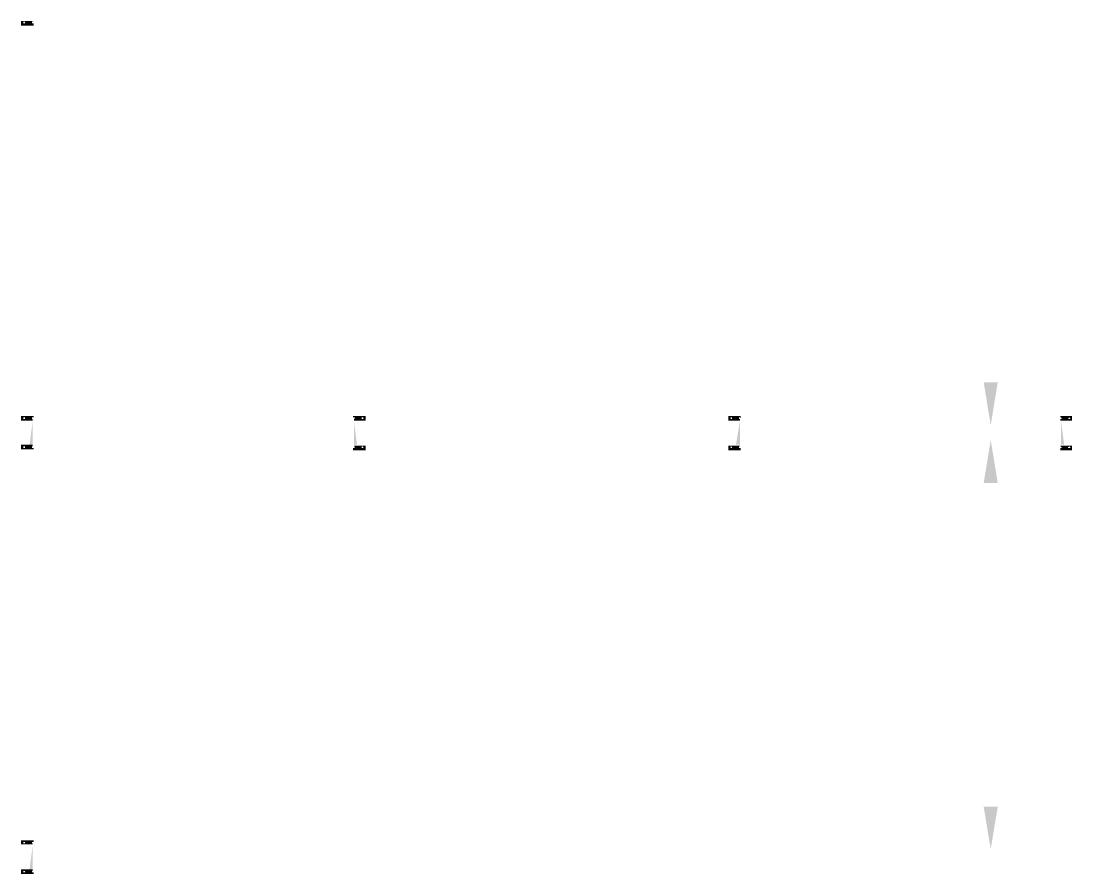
# Model space of a CAD drawing. Header units: feet. Extents: x -99009 to 3252343, y -11094690 to 9035152.
# Drawn here: x 1464690 to 1470917, y -1081038 to -1075987 of the extents above; entities that cross this region are included whole.
import ezdxf

# ---------------------------------------------------------------- set-up
doc = ezdxf.new("R2010")
doc.units = ezdxf.units.FT

msp = doc.modelspace()

# ---------------------------------------------------------------- hatches: boundary and pattern name
at = {"transparency": 33554687}
h = msp.add_hatch(color=2, dxfattribs=at)
h.paths.add_polyline_path([(1464703.82488, -1075986.60084), (1464689.93424, -1076014.37976), (1464689.93424, -1075986.60084)])
h.paths.add_polyline_path([(1464703.82488, -1075986.60084), (1464689.93424, -1075986.60084)])
h = msp.add_hatch(color=2, dxfattribs=at)
h.paths.add_polyline_path([(1464703.82488, -1075986.60084), (1464703.82488, -1076014.37976), (1464689.93424, -1076014.37976)])
h.paths.add_polyline_path([(1464703.82488, -1075986.60084), (1464689.93424, -1076014.37976)])
h = msp.add_hatch(color=2, dxfattribs=at)
h.paths.add_polyline_path([(1464708.45431, -1075986.60084), (1464703.82488, -1075991.23027), (1464703.82488, -1075986.60084)])
h.paths.add_polyline_path([(1464708.45431, -1075986.60084), (1464703.82488, -1075986.60084)])
h = msp.add_hatch(color=2, dxfattribs=at)
h.paths.add_polyline_path([(1464708.45431, -1075986.60084), (1464708.45431, -1075991.23027), (1464703.82488, -1075991.23027)])
h.paths.add_polyline_path([(1464708.45431, -1075986.60084), (1464703.82488, -1075991.23027)])
h = msp.add_hatch(color=2, dxfattribs=at)
h.paths.add_polyline_path([(1464713.08374, -1075986.60084), (1464708.45431, -1075991.23027), (1464708.45431, -1075986.60084)])
h.paths.add_polyline_path([(1464713.08374, -1075986.60084), (1464708.45431, -1075986.60084)])
h = msp.add_hatch(color=2, dxfattribs=at)
h.paths.add_polyline_path([(1464713.08374, -1075986.60084), (1464713.08374, -1075991.23027), (1464708.45431, -1075991.23027)])
h.paths.add_polyline_path([(1464713.08374, -1075986.60084), (1464708.45431, -1075991.23027)])
h = msp.add_hatch(color=2, dxfattribs=at)
h.paths.add_polyline_path([(1464754.75095, -1075986.60084), (1464713.08374, -1076014.37976), (1464713.08374, -1075986.60084)])
h.paths.add_polyline_path([(1464754.75095, -1075986.60084), (1464713.08374, -1075986.60084)])
h = msp.add_hatch(color=2, dxfattribs=at)
h.paths.add_polyline_path([(1464754.75095, -1075986.60084), (1464754.75095, -1076014.37976), (1464713.08374, -1076014.37976)])
h.paths.add_polyline_path([(1464754.75095, -1075986.60084), (1464713.08374, -1076014.37976)])
h = msp.add_hatch(color=2, dxfattribs=at)
h.paths.add_polyline_path([(1464759.38038, -1075986.60084), (1464754.75095, -1075991.23027), (1464754.75095, -1075986.60084)])
h.paths.add_polyline_path([(1464759.38038, -1075986.60084), (1464754.75095, -1075986.60084)])
h = msp.add_hatch(color=2, dxfattribs=at)
h.paths.add_polyline_path([(1464759.38038, -1075986.60084), (1464759.38038, -1075991.23027), (1464754.75095, -1075991.23027)])
h.paths.add_polyline_path([(1464759.38038, -1075986.60084), (1464754.75095, -1075991.23027)])
h = msp.add_hatch(color=2, dxfattribs=at)
h.paths.add_polyline_path([(1464708.45431, -1076000.49148), (1464703.82488, -1076014.37976), (1464703.82488, -1076000.49148)])
h.paths.add_polyline_path([(1464708.45431, -1076000.49148), (1464703.82488, -1076000.49148)])
h = msp.add_hatch(color=2, dxfattribs=at)
h.paths.add_polyline_path([(1464708.45431, -1076000.49148), (1464708.45431, -1076014.37976), (1464703.82488, -1076014.37976)])
h.paths.add_polyline_path([(1464708.45431, -1076000.49148), (1464703.82488, -1076014.37976)])
h = msp.add_hatch(color=2, dxfattribs=at)
h.paths.add_polyline_path([(1464713.08374, -1076000.49148), (1464708.45431, -1076014.37976), (1464708.45431, -1076000.49148)])
h.paths.add_polyline_path([(1464713.08374, -1076000.49148), (1464708.45431, -1076000.49148)])
h = msp.add_hatch(color=2, dxfattribs=at)
h.paths.add_polyline_path([(1464713.08374, -1076000.49148), (1464713.08374, -1076014.37976), (1464708.45431, -1076014.37976)])
h.paths.add_polyline_path([(1464713.08374, -1076000.49148), (1464708.45431, -1076014.37976)])
h = msp.add_hatch(color=2, dxfattribs=at)
h.paths.add_polyline_path([(1464759.38038, -1076000.49148), (1464754.75095, -1076014.37976), (1464754.75095, -1076000.49148)])
h.paths.add_polyline_path([(1464759.38038, -1076000.49148), (1464754.75095, -1076000.49148)])
h = msp.add_hatch(color=2, dxfattribs=at)
h.paths.add_polyline_path([(1464759.38038, -1076000.49148), (1464759.38038, -1076014.37976), (1464754.75095, -1076014.37976)])
h.paths.add_polyline_path([(1464759.38038, -1076000.49148), (1464754.75095, -1076014.37976)])
h = msp.add_hatch(color=2, dxfattribs=at)
h.paths.add_polyline_path([(1464764.0098, -1076000.49148), (1464759.38038, -1076014.37976), (1464759.38038, -1076000.49148)])
h.paths.add_polyline_path([(1464764.0098, -1076000.49148), (1464759.38038, -1076000.49148)])
h = msp.add_hatch(color=2, dxfattribs=at)
h.paths.add_polyline_path([(1464764.0098, -1076000.49148), (1464764.0098, -1076014.37976), (1464759.38038, -1076014.37976)])
h.paths.add_polyline_path([(1464764.0098, -1076000.49148), (1464759.38038, -1076014.37976)])
h = msp.add_hatch(color=220, dxfattribs=at)
h.paths.add_polyline_path([(1470393.62301, -1078125.48383), (1470476.95743, -1078125.48383), (1470435.29022, -1078380.11416)])
h.paths.add_polyline_path([(1470393.62301, -1078125.48383), (1470435.29022, -1078380.11416)])
h = msp.add_hatch(color=2, dxfattribs=at)
h.paths.add_polyline_path([(1464703.82488, -1078324.55867), (1464689.93424, -1078352.33524), (1464689.93424, -1078324.55867)])
h.paths.add_polyline_path([(1464703.82488, -1078324.55867), (1464689.93424, -1078324.55867)])
h = msp.add_hatch(color=2, dxfattribs=at)
h.paths.add_polyline_path([(1464703.82488, -1078324.55867), (1464703.82488, -1078352.33524), (1464689.93424, -1078352.33524)])
h.paths.add_polyline_path([(1464703.82488, -1078324.55867), (1464689.93424, -1078352.33524)])
h = msp.add_hatch(color=2, dxfattribs=at)
h.paths.add_polyline_path([(1464708.45431, -1078324.55867), (1464703.82488, -1078333.81753), (1464703.82488, -1078324.55867)])
h.paths.add_polyline_path([(1464708.45431, -1078324.55867), (1464703.82488, -1078324.55867)])
h = msp.add_hatch(color=2, dxfattribs=at)
h.paths.add_polyline_path([(1464708.45431, -1078324.55867), (1464708.45431, -1078333.81753), (1464703.82488, -1078333.81753)])
h.paths.add_polyline_path([(1464708.45431, -1078324.55867), (1464703.82488, -1078333.81753)])
h = msp.add_hatch(color=2, dxfattribs=at)
h.paths.add_polyline_path([(1464708.45431, -1078343.07638), (1464703.82488, -1078352.33524), (1464703.82488, -1078343.07638)])
h.paths.add_polyline_path([(1464708.45431, -1078343.07638), (1464703.82488, -1078343.07638)])
h = msp.add_hatch(color=2, dxfattribs=at)
h.paths.add_polyline_path([(1464708.45431, -1078343.07638), (1464708.45431, -1078352.33524), (1464703.82488, -1078352.33524)])
h.paths.add_polyline_path([(1464708.45431, -1078343.07638), (1464703.82488, -1078352.33524)])
h = msp.add_hatch(color=2, dxfattribs=at)
h.paths.add_polyline_path([(1464713.08374, -1078324.55867), (1464708.45431, -1078333.81753), (1464708.45431, -1078324.55867)])
h.paths.add_polyline_path([(1464713.08374, -1078324.55867), (1464708.45431, -1078324.55867)])
h = msp.add_hatch(color=2, dxfattribs=at)
h.paths.add_polyline_path([(1464713.08374, -1078324.55867), (1464713.08374, -1078333.81753), (1464708.45431, -1078333.81753)])
h.paths.add_polyline_path([(1464713.08374, -1078324.55867), (1464708.45431, -1078333.81753)])
h = msp.add_hatch(color=2, dxfattribs=at)
h.paths.add_polyline_path([(1464713.08374, -1078343.07638), (1464708.45431, -1078352.33524), (1464708.45431, -1078343.07638)])
h.paths.add_polyline_path([(1464713.08374, -1078343.07638), (1464708.45431, -1078343.07638)])
h = msp.add_hatch(color=2, dxfattribs=at)
h.paths.add_polyline_path([(1464713.08374, -1078343.07638), (1464713.08374, -1078352.33524), (1464708.45431, -1078352.33524)])
h.paths.add_polyline_path([(1464713.08374, -1078343.07638), (1464708.45431, -1078352.33524)])
h = msp.add_hatch(color=2, dxfattribs=at)
h.paths.add_polyline_path([(1464754.75095, -1078324.55867), (1464713.08374, -1078352.33524), (1464713.08374, -1078324.55867)])
h.paths.add_polyline_path([(1464754.75095, -1078324.55867), (1464713.08374, -1078324.55867)])
h = msp.add_hatch(color=2, dxfattribs=at)
h.paths.add_polyline_path([(1464754.75095, -1078324.55867), (1464754.75095, -1078352.33524), (1464713.08374, -1078352.33524)])
h.paths.add_polyline_path([(1464754.75095, -1078324.55867), (1464713.08374, -1078352.33524)])
h = msp.add_hatch(color=2, dxfattribs=at)
h.paths.add_polyline_path([(1464759.38038, -1078352.33524), (1464759.38038, -1078495.85458), (1464740.86031, -1078495.85458)])
h.paths.add_polyline_path([(1464759.38038, -1078352.33524), (1464740.86031, -1078495.85458)])
h = msp.add_hatch(color=2, dxfattribs=at)
h.paths.add_polyline_path([(1464759.38038, -1078324.55867), (1464754.75095, -1078333.81753), (1464754.75095, -1078324.55867)])
h.paths.add_polyline_path([(1464759.38038, -1078324.55867), (1464754.75095, -1078324.55867)])
h = msp.add_hatch(color=2, dxfattribs=at)
h.paths.add_polyline_path([(1464759.38038, -1078324.55867), (1464759.38038, -1078333.81753), (1464754.75095, -1078333.81753)])
h.paths.add_polyline_path([(1464759.38038, -1078324.55867), (1464754.75095, -1078333.81753)])
h = msp.add_hatch(color=2, dxfattribs=at)
h.paths.add_polyline_path([(1464759.38038, -1078343.07638), (1464754.75095, -1078352.33524), (1464754.75095, -1078343.07638)])
h.paths.add_polyline_path([(1464759.38038, -1078343.07638), (1464754.75095, -1078343.07638)])
h = msp.add_hatch(color=2, dxfattribs=at)
h.paths.add_polyline_path([(1464759.38038, -1078343.07638), (1464759.38038, -1078352.33524), (1464754.75095, -1078352.33524)])
h.paths.add_polyline_path([(1464759.38038, -1078343.07638), (1464754.75095, -1078352.33524)])
h = msp.add_hatch(color=2, dxfattribs=at)
h.paths.add_polyline_path([(1464764.0098, -1078324.55867), (1464759.38038, -1078333.81753), (1464759.38038, -1078324.55867)])
h.paths.add_polyline_path([(1464764.0098, -1078324.55867), (1464759.38038, -1078324.55867)])
h = msp.add_hatch(color=2, dxfattribs=at)
h.paths.add_polyline_path([(1464764.0098, -1078324.55867), (1464764.0098, -1078333.81753), (1464759.38038, -1078333.81753)])
h.paths.add_polyline_path([(1464764.0098, -1078324.55867), (1464759.38038, -1078333.81753)])
h = msp.add_hatch(color=2, dxfattribs=at)
h.paths.add_polyline_path([(1466657.52368, -1078324.55867), (1466662.15311, -1078333.81753), (1466662.15311, -1078324.55867)])
h.paths.add_polyline_path([(1466657.52368, -1078324.55867), (1466662.15311, -1078324.55867)])
h = msp.add_hatch(color=2, dxfattribs=at)
h.paths.add_polyline_path([(1466657.52368, -1078324.55867), (1466657.52368, -1078333.81753), (1466662.15311, -1078333.81753)])
h.paths.add_polyline_path([(1466657.52368, -1078324.55867), (1466662.15311, -1078333.81753)])
h = msp.add_hatch(color=2, dxfattribs=at)
h.paths.add_polyline_path([(1466662.15311, -1078324.55867), (1466666.78254, -1078333.81753), (1466666.78254, -1078324.55867)])
h.paths.add_polyline_path([(1466662.15311, -1078324.55867), (1466666.78254, -1078324.55867)])
h = msp.add_hatch(color=2, dxfattribs=at)
h.paths.add_polyline_path([(1466662.15311, -1078324.55867), (1466662.15311, -1078333.81753), (1466666.78254, -1078333.81753)])
h.paths.add_polyline_path([(1466662.15311, -1078324.55867), (1466666.78254, -1078333.81753)])
h = msp.add_hatch(color=2, dxfattribs=at)
h.paths.add_polyline_path([(1466662.15311, -1078343.07638), (1466666.78254, -1078352.33524), (1466666.78254, -1078343.07638)])
h.paths.add_polyline_path([(1466662.15311, -1078343.07638), (1466666.78254, -1078343.07638)])
h = msp.add_hatch(color=2, dxfattribs=at)
h.paths.add_polyline_path([(1466662.15311, -1078343.07638), (1466662.15311, -1078352.33524), (1466666.78254, -1078352.33524)])
h.paths.add_polyline_path([(1466662.15311, -1078343.07638), (1466666.78254, -1078352.33524)])
h = msp.add_hatch(color=2, dxfattribs=at)
h.paths.add_polyline_path([(1466662.15311, -1078356.96467), (1466662.15311, -1078495.85458), (1466680.67082, -1078495.85458)])
h.paths.add_polyline_path([(1466662.15311, -1078356.96467), (1466680.67082, -1078495.85458)])
h = msp.add_hatch(color=2, dxfattribs=at)
h.paths.add_polyline_path([(1466666.78254, -1078324.55867), (1466708.44739, -1078352.33524), (1466708.44739, -1078324.55867)])
h.paths.add_polyline_path([(1466666.78254, -1078324.55867), (1466708.44739, -1078324.55867)])
h = msp.add_hatch(color=2, dxfattribs=at)
h.paths.add_polyline_path([(1466666.78254, -1078324.55867), (1466666.78254, -1078352.33524), (1466708.44739, -1078352.33524)])
h.paths.add_polyline_path([(1466666.78254, -1078324.55867), (1466708.44739, -1078352.33524)])
h = msp.add_hatch(color=2, dxfattribs=at)
h.paths.add_polyline_path([(1466708.44739, -1078324.55867), (1466713.07682, -1078333.81753), (1466713.07682, -1078324.55867)])
h.paths.add_polyline_path([(1466708.44739, -1078324.55867), (1466713.07682, -1078324.55867)])
h = msp.add_hatch(color=2, dxfattribs=at)
h.paths.add_polyline_path([(1466708.44739, -1078324.55867), (1466708.44739, -1078333.81753), (1466713.07682, -1078333.81753)])
h.paths.add_polyline_path([(1466708.44739, -1078324.55867), (1466713.07682, -1078333.81753)])
h = msp.add_hatch(color=2, dxfattribs=at)
h.paths.add_polyline_path([(1466708.44739, -1078343.07638), (1466713.07682, -1078352.33524), (1466713.07682, -1078343.07638)])
h.paths.add_polyline_path([(1466708.44739, -1078343.07638), (1466713.07682, -1078343.07638)])
h = msp.add_hatch(color=2, dxfattribs=at)
h.paths.add_polyline_path([(1466708.44739, -1078343.07638), (1466708.44739, -1078352.33524), (1466713.07682, -1078352.33524)])
h.paths.add_polyline_path([(1466708.44739, -1078343.07638), (1466713.07682, -1078352.33524)])
h = msp.add_hatch(color=2, dxfattribs=at)
h.paths.add_polyline_path([(1466713.07682, -1078324.55867), (1466717.7086, -1078333.81753), (1466717.7086, -1078324.55867)])
h.paths.add_polyline_path([(1466713.07682, -1078324.55867), (1466717.7086, -1078324.55867)])
h = msp.add_hatch(color=2, dxfattribs=at)
h.paths.add_polyline_path([(1466713.07682, -1078324.55867), (1466713.07682, -1078333.81753), (1466717.7086, -1078333.81753)])
h.paths.add_polyline_path([(1466713.07682, -1078324.55867), (1466717.7086, -1078333.81753)])
h = msp.add_hatch(color=2, dxfattribs=at)
h.paths.add_polyline_path([(1466713.07682, -1078343.07638), (1466717.7086, -1078352.33524), (1466717.7086, -1078343.07638)])
h.paths.add_polyline_path([(1466713.07682, -1078343.07638), (1466717.7086, -1078343.07638)])
h = msp.add_hatch(color=2, dxfattribs=at)
h.paths.add_polyline_path([(1466713.07682, -1078343.07638), (1466713.07682, -1078352.33524), (1466717.7086, -1078352.33524)])
h.paths.add_polyline_path([(1466713.07682, -1078343.07638), (1466717.7086, -1078352.33524)])
h = msp.add_hatch(color=2, dxfattribs=at)
h.paths.add_polyline_path([(1466717.7086, -1078324.55867), (1466731.59689, -1078352.33524), (1466731.59689, -1078324.55867)])
h.paths.add_polyline_path([(1466717.7086, -1078324.55867), (1466731.59689, -1078324.55867)])
h = msp.add_hatch(color=2, dxfattribs=at)
h.paths.add_polyline_path([(1466717.7086, -1078324.55867), (1466717.7086, -1078352.33524), (1466731.59689, -1078352.33524)])
h.paths.add_polyline_path([(1466717.7086, -1078324.55867), (1466731.59689, -1078352.33524)])
h = msp.add_hatch(color=2, dxfattribs=at)
h.paths.add_polyline_path([(1468893.62702, -1078324.55867), (1468879.73874, -1078352.33524), (1468879.73874, -1078324.55867)])
h.paths.add_polyline_path([(1468893.62702, -1078324.55867), (1468879.73874, -1078324.55867)])
h = msp.add_hatch(color=2, dxfattribs=at)
h.paths.add_polyline_path([(1468893.62702, -1078324.55867), (1468893.62702, -1078352.33524), (1468879.73874, -1078352.33524)])
h.paths.add_polyline_path([(1468893.62702, -1078324.55867), (1468879.73874, -1078352.33524)])
h = msp.add_hatch(color=2, dxfattribs=at)
h.paths.add_polyline_path([(1468898.25645, -1078324.55867), (1468893.62702, -1078333.81753), (1468893.62702, -1078324.55867)])
h.paths.add_polyline_path([(1468898.25645, -1078324.55867), (1468893.62702, -1078324.55867)])
h = msp.add_hatch(color=2, dxfattribs=at)
h.paths.add_polyline_path([(1468898.25645, -1078324.55867), (1468898.25645, -1078333.81753), (1468893.62702, -1078333.81753)])
h.paths.add_polyline_path([(1468898.25645, -1078324.55867), (1468893.62702, -1078333.81753)])
h = msp.add_hatch(color=2, dxfattribs=at)
h.paths.add_polyline_path([(1468898.25645, -1078343.07638), (1468893.62702, -1078352.33524), (1468893.62702, -1078343.07638)])
h.paths.add_polyline_path([(1468898.25645, -1078343.07638), (1468893.62702, -1078343.07638)])
h = msp.add_hatch(color=2, dxfattribs=at)
h.paths.add_polyline_path([(1468898.25645, -1078343.07638), (1468898.25645, -1078352.33524), (1468893.62702, -1078352.33524)])
h.paths.add_polyline_path([(1468898.25645, -1078343.07638), (1468893.62702, -1078352.33524)])
h = msp.add_hatch(color=2, dxfattribs=at)
h.paths.add_polyline_path([(1468902.88588, -1078324.55867), (1468898.25645, -1078333.81753), (1468898.25645, -1078324.55867)])
h.paths.add_polyline_path([(1468902.88588, -1078324.55867), (1468898.25645, -1078324.55867)])
h = msp.add_hatch(color=2, dxfattribs=at)
h.paths.add_polyline_path([(1468902.88588, -1078324.55867), (1468902.88588, -1078333.81753), (1468898.25645, -1078333.81753)])
h.paths.add_polyline_path([(1468902.88588, -1078324.55867), (1468898.25645, -1078333.81753)])
h = msp.add_hatch(color=2, dxfattribs=at)
h.paths.add_polyline_path([(1468902.88588, -1078343.07638), (1468898.25645, -1078352.33524), (1468898.25645, -1078343.07638)])
h.paths.add_polyline_path([(1468902.88588, -1078343.07638), (1468898.25645, -1078343.07638)])
h = msp.add_hatch(color=2, dxfattribs=at)
h.paths.add_polyline_path([(1468902.88588, -1078343.07638), (1468902.88588, -1078352.33524), (1468898.25645, -1078352.33524)])
h.paths.add_polyline_path([(1468902.88588, -1078343.07638), (1468898.25645, -1078352.33524)])
h = msp.add_hatch(color=2, dxfattribs=at)
h.paths.add_polyline_path([(1468944.55309, -1078324.55867), (1468902.88588, -1078352.33524), (1468902.88588, -1078324.55867)])
h.paths.add_polyline_path([(1468944.55309, -1078324.55867), (1468902.88588, -1078324.55867)])
h = msp.add_hatch(color=2, dxfattribs=at)
h.paths.add_polyline_path([(1468944.55309, -1078324.55867), (1468944.55309, -1078352.33524), (1468902.88588, -1078352.33524)])
h.paths.add_polyline_path([(1468944.55309, -1078324.55867), (1468902.88588, -1078352.33524)])
h = msp.add_hatch(color=2, dxfattribs=at)
h.paths.add_polyline_path([(1468949.18252, -1078356.96467), (1468949.18252, -1078495.85458), (1468926.03538, -1078495.85458)])
h.paths.add_polyline_path([(1468949.18252, -1078356.96467), (1468926.03538, -1078495.85458)])
h = msp.add_hatch(color=2, dxfattribs=at)
h.paths.add_polyline_path([(1468949.18252, -1078324.55867), (1468944.55309, -1078333.81753), (1468944.55309, -1078324.55867)])
h.paths.add_polyline_path([(1468949.18252, -1078324.55867), (1468944.55309, -1078324.55867)])
h = msp.add_hatch(color=2, dxfattribs=at)
h.paths.add_polyline_path([(1468949.18252, -1078324.55867), (1468949.18252, -1078333.81753), (1468944.55309, -1078333.81753)])
h.paths.add_polyline_path([(1468949.18252, -1078324.55867), (1468944.55309, -1078333.81753)])
h = msp.add_hatch(color=2, dxfattribs=at)
h.paths.add_polyline_path([(1468949.18252, -1078343.07638), (1468944.55309, -1078352.33524), (1468944.55309, -1078343.07638)])
h.paths.add_polyline_path([(1468949.18252, -1078343.07638), (1468944.55309, -1078343.07638)])
h = msp.add_hatch(color=2, dxfattribs=at)
h.paths.add_polyline_path([(1468949.18252, -1078343.07638), (1468949.18252, -1078352.33524), (1468944.55309, -1078352.33524)])
h.paths.add_polyline_path([(1468949.18252, -1078343.07638), (1468944.55309, -1078352.33524)])
h = msp.add_hatch(color=2, dxfattribs=at)
h.paths.add_polyline_path([(1468953.81195, -1078324.55867), (1468949.18252, -1078333.81753), (1468949.18252, -1078324.55867)])
h.paths.add_polyline_path([(1468953.81195, -1078324.55867), (1468949.18252, -1078324.55867)])
h = msp.add_hatch(color=2, dxfattribs=at)
h.paths.add_polyline_path([(1468953.81195, -1078324.55867), (1468953.81195, -1078338.44695), (1468949.18252, -1078333.81753)])
h.paths.add_polyline_path([(1468953.81195, -1078324.55867), (1468949.18252, -1078333.81753)])
h = msp.add_hatch(color=2, dxfattribs=at)
h.paths.add_polyline_path([(1470847.32582, -1078324.55867), (1470851.95525, -1078333.81753), (1470851.95525, -1078324.55867)])
h.paths.add_polyline_path([(1470847.32582, -1078324.55867), (1470851.95525, -1078324.55867)])
h = msp.add_hatch(color=2, dxfattribs=at)
h.paths.add_polyline_path([(1470847.32582, -1078324.55867), (1470847.32582, -1078333.81753), (1470851.95525, -1078333.81753)])
h.paths.add_polyline_path([(1470847.32582, -1078324.55867), (1470851.95525, -1078333.81753)])
h = msp.add_hatch(color=2, dxfattribs=at)
h.paths.add_polyline_path([(1470847.32582, -1078343.07638), (1470851.95525, -1078352.33524), (1470851.95525, -1078343.07638)])
h.paths.add_polyline_path([(1470847.32582, -1078343.07638), (1470851.95525, -1078343.07638)])
h = msp.add_hatch(color=2, dxfattribs=at)
h.paths.add_polyline_path([(1470847.32582, -1078343.07638), (1470847.32582, -1078352.33524), (1470851.95525, -1078352.33524)])
h.paths.add_polyline_path([(1470847.32582, -1078343.07638), (1470851.95525, -1078352.33524)])
h = msp.add_hatch(color=2, dxfattribs=at)
h.paths.add_polyline_path([(1470851.95525, -1078324.55867), (1470856.58468, -1078338.44695), (1470856.58468, -1078324.55867)])
h.paths.add_polyline_path([(1470851.95525, -1078324.55867), (1470856.58468, -1078324.55867)])
h = msp.add_hatch(color=2, dxfattribs=at)
h.paths.add_polyline_path([(1470851.95525, -1078324.55867), (1470851.95525, -1078333.81753), (1470856.58468, -1078338.44695)])
h.paths.add_polyline_path([(1470851.95525, -1078324.55867), (1470856.58468, -1078338.44695)])
h = msp.add_hatch(color=2, dxfattribs=at)
h.paths.add_polyline_path([(1470851.95525, -1078343.07638), (1470856.58468, -1078352.33524), (1470856.58468, -1078343.07638)])
h.paths.add_polyline_path([(1470851.95525, -1078343.07638), (1470856.58468, -1078343.07638)])
h = msp.add_hatch(color=2, dxfattribs=at)
h.paths.add_polyline_path([(1470851.95525, -1078343.07638), (1470851.95525, -1078352.33524), (1470856.58468, -1078352.33524)])
h.paths.add_polyline_path([(1470851.95525, -1078343.07638), (1470856.58468, -1078352.33524)])
h = msp.add_hatch(color=2, dxfattribs=at)
h.paths.add_polyline_path([(1470851.95525, -1078356.96467), (1470851.95525, -1078495.85458), (1470870.47296, -1078495.85458)])
h.paths.add_polyline_path([(1470851.95525, -1078356.96467), (1470870.47296, -1078495.85458)])
h = msp.add_hatch(color=2, dxfattribs=at)
h.paths.add_polyline_path([(1470856.58468, -1078324.55867), (1470893.62246, -1078352.33524), (1470893.62246, -1078324.55867)])
h.paths.add_polyline_path([(1470856.58468, -1078324.55867), (1470893.62246, -1078324.55867)])
h = msp.add_hatch(color=2, dxfattribs=at)
h.paths.add_polyline_path([(1470856.58468, -1078324.55867), (1470856.58468, -1078352.33524), (1470893.62246, -1078352.33524)])
h.paths.add_polyline_path([(1470856.58468, -1078324.55867), (1470893.62246, -1078352.33524)])
h = msp.add_hatch(color=2, dxfattribs=at)
h.paths.add_polyline_path([(1470893.62246, -1078324.55867), (1470898.25189, -1078338.44695), (1470898.25189, -1078324.55867)])
h.paths.add_polyline_path([(1470893.62246, -1078324.55867), (1470898.25189, -1078324.55867)])
h = msp.add_hatch(color=2, dxfattribs=at)
h.paths.add_polyline_path([(1470893.62246, -1078324.55867), (1470893.62246, -1078338.44695), (1470898.25189, -1078338.44695)])
h.paths.add_polyline_path([(1470893.62246, -1078324.55867), (1470898.25189, -1078338.44695)])
h = msp.add_hatch(color=2, dxfattribs=at)
h.paths.add_polyline_path([(1470893.62246, -1078343.07638), (1470898.25189, -1078352.33524), (1470898.25189, -1078343.07638)])
h.paths.add_polyline_path([(1470893.62246, -1078343.07638), (1470898.25189, -1078343.07638)])
h = msp.add_hatch(color=2, dxfattribs=at)
h.paths.add_polyline_path([(1470893.62246, -1078343.07638), (1470893.62246, -1078352.33524), (1470898.25189, -1078352.33524)])
h.paths.add_polyline_path([(1470893.62246, -1078343.07638), (1470898.25189, -1078352.33524)])
h = msp.add_hatch(color=2, dxfattribs=at)
h.paths.add_polyline_path([(1470898.25189, -1078324.55867), (1470902.88132, -1078333.81753), (1470902.88132, -1078324.55867)])
h.paths.add_polyline_path([(1470898.25189, -1078324.55867), (1470902.88132, -1078324.55867)])
h = msp.add_hatch(color=2, dxfattribs=at)
h.paths.add_polyline_path([(1470898.25189, -1078324.55867), (1470898.25189, -1078333.81753), (1470902.88132, -1078333.81753)])
h.paths.add_polyline_path([(1470898.25189, -1078324.55867), (1470902.88132, -1078333.81753)])
h = msp.add_hatch(color=2, dxfattribs=at)
h.paths.add_polyline_path([(1470898.25189, -1078343.07638), (1470902.88132, -1078352.33524), (1470902.88132, -1078343.07638)])
h.paths.add_polyline_path([(1470898.25189, -1078343.07638), (1470902.88132, -1078343.07638)])
h = msp.add_hatch(color=2, dxfattribs=at)
h.paths.add_polyline_path([(1470898.25189, -1078343.07638), (1470898.25189, -1078352.33524), (1470902.88132, -1078352.33524)])
h.paths.add_polyline_path([(1470898.25189, -1078343.07638), (1470902.88132, -1078352.33524)])
h = msp.add_hatch(color=2, dxfattribs=at)
h.paths.add_polyline_path([(1470902.88132, -1078324.55867), (1470907.51074, -1078338.44695), (1470907.51074, -1078324.55867)])
h.paths.add_polyline_path([(1470902.88132, -1078324.55867), (1470907.51074, -1078324.55867)])
h = msp.add_hatch(color=2, dxfattribs=at)
h.paths.add_polyline_path([(1470902.88132, -1078324.55867), (1470902.88132, -1078338.44695), (1470907.51074, -1078338.44695)])
h.paths.add_polyline_path([(1470902.88132, -1078324.55867), (1470907.51074, -1078338.44695)])
h = msp.add_hatch(color=2, dxfattribs=at)
h.paths.add_polyline_path([(1470902.88132, -1078343.07638), (1470907.51074, -1078352.33524), (1470907.51074, -1078343.07638)])
h.paths.add_polyline_path([(1470902.88132, -1078343.07638), (1470907.51074, -1078343.07638)])
h = msp.add_hatch(color=2, dxfattribs=at)
h.paths.add_polyline_path([(1470902.88132, -1078343.07638), (1470902.88132, -1078352.33524), (1470907.51074, -1078352.33524)])
h.paths.add_polyline_path([(1470902.88132, -1078343.07638), (1470907.51074, -1078352.33524)])
h = msp.add_hatch(color=2, dxfattribs=at)
h.paths.add_polyline_path([(1470907.51074, -1078324.55867), (1470916.7696, -1078352.33524), (1470916.7696, -1078324.55867)])
h.paths.add_polyline_path([(1470907.51074, -1078324.55867), (1470916.7696, -1078324.55867)])
h = msp.add_hatch(color=2, dxfattribs=at)
h.paths.add_polyline_path([(1470907.51074, -1078324.55867), (1470907.51074, -1078352.33524), (1470916.7696, -1078352.33524)])
h.paths.add_polyline_path([(1470907.51074, -1078324.55867), (1470916.7696, -1078352.33524)])
h = msp.add_hatch(color=220, dxfattribs=at)
h.paths.add_polyline_path([(1470393.62301, -1078722.70599), (1470476.95743, -1078722.70599), (1470435.29022, -1078468.07566)])
h.paths.add_polyline_path([(1470393.62301, -1078722.70599), (1470435.29022, -1078468.07566)])
h = msp.add_hatch(color=220, dxfattribs=at)
h.paths.add_polyline_path([(1470393.62301, -1078722.70599), (1470476.95743, -1078722.70599), (1470435.29022, -1078468.07566)])
h.paths.add_polyline_path([(1470393.62301, -1078722.70599), (1470435.29022, -1078468.07566)])
h = msp.add_hatch(color=2, dxfattribs=at)
h.paths.add_polyline_path([(1464703.82488, -1078495.85458), (1464689.93424, -1078523.63115), (1464689.93424, -1078495.85458)])
h.paths.add_polyline_path([(1464703.82488, -1078495.85458), (1464689.93424, -1078495.85458)])
h = msp.add_hatch(color=2, dxfattribs=at)
h.paths.add_polyline_path([(1464703.82488, -1078495.85458), (1464703.82488, -1078523.63115), (1464689.93424, -1078523.63115)])
h.paths.add_polyline_path([(1464703.82488, -1078495.85458), (1464689.93424, -1078523.63115)])
h = msp.add_hatch(color=2, dxfattribs=at)
h.paths.add_polyline_path([(1464708.45431, -1078495.85458), (1464703.82488, -1078505.11344), (1464703.82488, -1078495.85458)])
h.paths.add_polyline_path([(1464708.45431, -1078495.85458), (1464703.82488, -1078495.85458)])
h = msp.add_hatch(color=2, dxfattribs=at)
h.paths.add_polyline_path([(1464708.45431, -1078495.85458), (1464708.45431, -1078505.11344), (1464703.82488, -1078505.11344)])
h.paths.add_polyline_path([(1464708.45431, -1078495.85458), (1464703.82488, -1078505.11344)])
h = msp.add_hatch(color=2, dxfattribs=at)
h.paths.add_polyline_path([(1464708.45431, -1078514.37229), (1464703.82488, -1078523.63115), (1464703.82488, -1078514.37229)])
h.paths.add_polyline_path([(1464708.45431, -1078514.37229), (1464703.82488, -1078514.37229)])
h = msp.add_hatch(color=2, dxfattribs=at)
h.paths.add_polyline_path([(1464708.45431, -1078514.37229), (1464708.45431, -1078523.63115), (1464703.82488, -1078523.63115)])
h.paths.add_polyline_path([(1464708.45431, -1078514.37229), (1464703.82488, -1078523.63115)])
h = msp.add_hatch(color=2, dxfattribs=at)
h.paths.add_polyline_path([(1464713.08374, -1078495.85458), (1464708.45431, -1078505.11344), (1464708.45431, -1078495.85458)])
h.paths.add_polyline_path([(1464713.08374, -1078495.85458), (1464708.45431, -1078495.85458)])
h = msp.add_hatch(color=2, dxfattribs=at)
h.paths.add_polyline_path([(1464713.08374, -1078495.85458), (1464713.08374, -1078505.11344), (1464708.45431, -1078505.11344)])
h.paths.add_polyline_path([(1464713.08374, -1078495.85458), (1464708.45431, -1078505.11344)])
h = msp.add_hatch(color=2, dxfattribs=at)
h.paths.add_polyline_path([(1464713.08374, -1078514.37229), (1464708.45431, -1078523.63115), (1464708.45431, -1078514.37229)])
h.paths.add_polyline_path([(1464713.08374, -1078514.37229), (1464708.45431, -1078514.37229)])
h = msp.add_hatch(color=2, dxfattribs=at)
h.paths.add_polyline_path([(1464713.08374, -1078514.37229), (1464713.08374, -1078523.63115), (1464708.45431, -1078523.63115)])
h.paths.add_polyline_path([(1464713.08374, -1078514.37229), (1464708.45431, -1078523.63115)])
h = msp.add_hatch(color=2, dxfattribs=at)
h.paths.add_polyline_path([(1464754.75095, -1078495.85458), (1464713.08374, -1078523.63115), (1464713.08374, -1078495.85458)])
h.paths.add_polyline_path([(1464754.75095, -1078495.85458), (1464713.08374, -1078495.85458)])
h = msp.add_hatch(color=2, dxfattribs=at)
h.paths.add_polyline_path([(1464754.75095, -1078495.85458), (1464754.75095, -1078523.63115), (1464713.08374, -1078523.63115)])
h.paths.add_polyline_path([(1464754.75095, -1078495.85458), (1464713.08374, -1078523.63115)])
h = msp.add_hatch(color=2, dxfattribs=at)
h.paths.add_polyline_path([(1464759.38038, -1078495.85458), (1464754.75095, -1078505.11344), (1464754.75095, -1078495.85458)])
h.paths.add_polyline_path([(1464759.38038, -1078495.85458), (1464754.75095, -1078495.85458)])
h = msp.add_hatch(color=2, dxfattribs=at)
h.paths.add_polyline_path([(1464759.38038, -1078495.85458), (1464759.38038, -1078505.11344), (1464754.75095, -1078505.11344)])
h.paths.add_polyline_path([(1464759.38038, -1078495.85458), (1464754.75095, -1078505.11344)])
h = msp.add_hatch(color=2, dxfattribs=at)
h.paths.add_polyline_path([(1464759.38038, -1078514.37229), (1464754.75095, -1078523.63115), (1464754.75095, -1078514.37229)])
h.paths.add_polyline_path([(1464759.38038, -1078514.37229), (1464754.75095, -1078514.37229)])
h = msp.add_hatch(color=2, dxfattribs=at)
h.paths.add_polyline_path([(1464759.38038, -1078514.37229), (1464759.38038, -1078523.63115), (1464754.75095, -1078523.63115)])
h.paths.add_polyline_path([(1464759.38038, -1078514.37229), (1464754.75095, -1078523.63115)])
h = msp.add_hatch(color=2, dxfattribs=at)
h.paths.add_polyline_path([(1464764.0098, -1078514.37229), (1464759.38038, -1078523.63115), (1464759.38038, -1078514.37229)])
h.paths.add_polyline_path([(1464764.0098, -1078514.37229), (1464759.38038, -1078514.37229)])
h = msp.add_hatch(color=2, dxfattribs=at)
h.paths.add_polyline_path([(1464764.0098, -1078514.37229), (1464764.0098, -1078523.63115), (1464759.38038, -1078523.63115)])
h.paths.add_polyline_path([(1464764.0098, -1078514.37229), (1464759.38038, -1078523.63115)])
h = msp.add_hatch(color=2, dxfattribs=at)
h.paths.add_polyline_path([(1466657.52368, -1078514.37229), (1466662.15311, -1078528.26058), (1466662.15311, -1078514.37229)])
h.paths.add_polyline_path([(1466657.52368, -1078514.37229), (1466662.15311, -1078514.37229)])
h = msp.add_hatch(color=2, dxfattribs=at)
h.paths.add_polyline_path([(1466657.52368, -1078514.37229), (1466657.52368, -1078528.26058), (1466662.15311, -1078528.26058)])
h.paths.add_polyline_path([(1466657.52368, -1078514.37229), (1466662.15311, -1078528.26058)])
h = msp.add_hatch(color=2, dxfattribs=at)
h.paths.add_polyline_path([(1466662.15311, -1078500.48401), (1466666.78254, -1078505.11344), (1466666.78254, -1078500.48401)])
h.paths.add_polyline_path([(1466662.15311, -1078500.48401), (1466666.78254, -1078500.48401)])
h = msp.add_hatch(color=2, dxfattribs=at)
h.paths.add_polyline_path([(1466662.15311, -1078500.48401), (1466662.15311, -1078505.11344), (1466666.78254, -1078505.11344)])
h.paths.add_polyline_path([(1466662.15311, -1078500.48401), (1466666.78254, -1078505.11344)])
h = msp.add_hatch(color=2, dxfattribs=at)
h.paths.add_polyline_path([(1466662.15311, -1078514.37229), (1466666.78254, -1078528.26058), (1466666.78254, -1078514.37229)])
h.paths.add_polyline_path([(1466662.15311, -1078514.37229), (1466666.78254, -1078514.37229)])
h = msp.add_hatch(color=2, dxfattribs=at)
h.paths.add_polyline_path([(1466662.15311, -1078514.37229), (1466662.15311, -1078528.26058), (1466666.78254, -1078528.26058)])
h.paths.add_polyline_path([(1466662.15311, -1078514.37229), (1466666.78254, -1078528.26058)])
h = msp.add_hatch(color=2, dxfattribs=at)
h.paths.add_polyline_path([(1466666.78254, -1078500.48401), (1466708.44739, -1078528.26058), (1466708.44739, -1078500.48401)])
h.paths.add_polyline_path([(1466666.78254, -1078500.48401), (1466708.44739, -1078500.48401)])
h = msp.add_hatch(color=2, dxfattribs=at)
h.paths.add_polyline_path([(1466666.78254, -1078500.48401), (1466666.78254, -1078528.26058), (1466708.44739, -1078528.26058)])
h.paths.add_polyline_path([(1466666.78254, -1078500.48401), (1466708.44739, -1078528.26058)])
h = msp.add_hatch(color=2, dxfattribs=at)
h.paths.add_polyline_path([(1466708.44739, -1078500.48401), (1466713.07682, -1078505.11344), (1466713.07682, -1078500.48401)])
h.paths.add_polyline_path([(1466708.44739, -1078500.48401), (1466713.07682, -1078500.48401)])
h = msp.add_hatch(color=2, dxfattribs=at)
h.paths.add_polyline_path([(1466708.44739, -1078500.48401), (1466708.44739, -1078505.11344), (1466713.07682, -1078505.11344)])
h.paths.add_polyline_path([(1466708.44739, -1078500.48401), (1466713.07682, -1078505.11344)])
h = msp.add_hatch(color=2, dxfattribs=at)
h.paths.add_polyline_path([(1466708.44739, -1078514.37229), (1466713.07682, -1078528.26058), (1466713.07682, -1078514.37229)])
h.paths.add_polyline_path([(1466708.44739, -1078514.37229), (1466713.07682, -1078514.37229)])
h = msp.add_hatch(color=2, dxfattribs=at)
h.paths.add_polyline_path([(1466708.44739, -1078514.37229), (1466708.44739, -1078528.26058), (1466713.07682, -1078528.26058)])
h.paths.add_polyline_path([(1466708.44739, -1078514.37229), (1466713.07682, -1078528.26058)])
h = msp.add_hatch(color=2, dxfattribs=at)
h.paths.add_polyline_path([(1466713.07682, -1078500.48401), (1466717.7086, -1078509.74287), (1466717.7086, -1078500.48401)])
h.paths.add_polyline_path([(1466713.07682, -1078500.48401), (1466717.7086, -1078500.48401)])
h = msp.add_hatch(color=2, dxfattribs=at)
h.paths.add_polyline_path([(1466713.07682, -1078500.48401), (1466713.07682, -1078505.11344), (1466717.7086, -1078509.74287)])
h.paths.add_polyline_path([(1466713.07682, -1078500.48401), (1466717.7086, -1078509.74287)])
h = msp.add_hatch(color=2, dxfattribs=at)
h.paths.add_polyline_path([(1466713.07682, -1078514.37229), (1466717.7086, -1078528.26058), (1466717.7086, -1078514.37229)])
h.paths.add_polyline_path([(1466713.07682, -1078514.37229), (1466717.7086, -1078514.37229)])
h = msp.add_hatch(color=2, dxfattribs=at)
h.paths.add_polyline_path([(1466713.07682, -1078514.37229), (1466713.07682, -1078528.26058), (1466717.7086, -1078528.26058)])
h.paths.add_polyline_path([(1466713.07682, -1078514.37229), (1466717.7086, -1078528.26058)])
h = msp.add_hatch(color=2, dxfattribs=at)
h.paths.add_polyline_path([(1466717.7086, -1078500.48401), (1466731.59689, -1078528.26058), (1466731.59689, -1078500.48401)])
h.paths.add_polyline_path([(1466717.7086, -1078500.48401), (1466731.59689, -1078500.48401)])
h = msp.add_hatch(color=2, dxfattribs=at)
h.paths.add_polyline_path([(1466717.7086, -1078500.48401), (1466717.7086, -1078528.26058), (1466731.59689, -1078528.26058)])
h.paths.add_polyline_path([(1466717.7086, -1078500.48401), (1466731.59689, -1078528.26058)])
h = msp.add_hatch(color=2, dxfattribs=at)
h.paths.add_polyline_path([(1468893.62702, -1078500.48401), (1468879.73874, -1078528.26058), (1468879.73874, -1078500.48401)])
h.paths.add_polyline_path([(1468893.62702, -1078500.48401), (1468879.73874, -1078500.48401)])
h = msp.add_hatch(color=2, dxfattribs=at)
h.paths.add_polyline_path([(1468893.62702, -1078500.48401), (1468893.62702, -1078528.26058), (1468879.73874, -1078528.26058)])
h.paths.add_polyline_path([(1468893.62702, -1078500.48401), (1468879.73874, -1078528.26058)])
h = msp.add_hatch(color=2, dxfattribs=at)
h.paths.add_polyline_path([(1468898.25645, -1078500.48401), (1468893.62702, -1078505.11344), (1468893.62702, -1078500.48401)])
h.paths.add_polyline_path([(1468898.25645, -1078500.48401), (1468893.62702, -1078500.48401)])
h = msp.add_hatch(color=2, dxfattribs=at)
h.paths.add_polyline_path([(1468898.25645, -1078500.48401), (1468898.25645, -1078505.11344), (1468893.62702, -1078505.11344)])
h.paths.add_polyline_path([(1468898.25645, -1078500.48401), (1468893.62702, -1078505.11344)])
h = msp.add_hatch(color=2, dxfattribs=at)
h.paths.add_polyline_path([(1468898.25645, -1078514.37229), (1468893.62702, -1078528.26058), (1468893.62702, -1078514.37229)])
h.paths.add_polyline_path([(1468898.25645, -1078514.37229), (1468893.62702, -1078514.37229)])
h = msp.add_hatch(color=2, dxfattribs=at)
h.paths.add_polyline_path([(1468898.25645, -1078514.37229), (1468898.25645, -1078528.26058), (1468893.62702, -1078528.26058)])
h.paths.add_polyline_path([(1468898.25645, -1078514.37229), (1468893.62702, -1078528.26058)])
h = msp.add_hatch(color=2, dxfattribs=at)
h.paths.add_polyline_path([(1468902.88588, -1078500.48401), (1468898.25645, -1078505.11344), (1468898.25645, -1078500.48401)])
h.paths.add_polyline_path([(1468902.88588, -1078500.48401), (1468898.25645, -1078500.48401)])
h = msp.add_hatch(color=2, dxfattribs=at)
h.paths.add_polyline_path([(1468902.88588, -1078500.48401), (1468902.88588, -1078509.74287), (1468898.25645, -1078505.11344)])
h.paths.add_polyline_path([(1468902.88588, -1078500.48401), (1468898.25645, -1078505.11344)])
h = msp.add_hatch(color=2, dxfattribs=at)
h.paths.add_polyline_path([(1468902.88588, -1078514.37229), (1468898.25645, -1078528.26058), (1468898.25645, -1078514.37229)])
h.paths.add_polyline_path([(1468902.88588, -1078514.37229), (1468898.25645, -1078514.37229)])
h = msp.add_hatch(color=2, dxfattribs=at)
h.paths.add_polyline_path([(1468902.88588, -1078514.37229), (1468902.88588, -1078528.26058), (1468898.25645, -1078528.26058)])
h.paths.add_polyline_path([(1468902.88588, -1078514.37229), (1468898.25645, -1078528.26058)])
h = msp.add_hatch(color=2, dxfattribs=at)
h.paths.add_polyline_path([(1468944.55309, -1078500.48401), (1468902.88588, -1078528.26058), (1468902.88588, -1078500.48401)])
h.paths.add_polyline_path([(1468944.55309, -1078500.48401), (1468902.88588, -1078500.48401)])
h = msp.add_hatch(color=2, dxfattribs=at)
h.paths.add_polyline_path([(1468944.55309, -1078500.48401), (1468944.55309, -1078528.26058), (1468902.88588, -1078528.26058)])
h.paths.add_polyline_path([(1468944.55309, -1078500.48401), (1468902.88588, -1078528.26058)])
h = msp.add_hatch(color=2, dxfattribs=at)
h.paths.add_polyline_path([(1468949.18252, -1078500.48401), (1468944.55309, -1078505.11344), (1468944.55309, -1078500.48401)])
h.paths.add_polyline_path([(1468949.18252, -1078500.48401), (1468944.55309, -1078500.48401)])
h = msp.add_hatch(color=2, dxfattribs=at)
h.paths.add_polyline_path([(1468949.18252, -1078500.48401), (1468949.18252, -1078505.11344), (1468944.55309, -1078505.11344)])
h.paths.add_polyline_path([(1468949.18252, -1078500.48401), (1468944.55309, -1078505.11344)])
h = msp.add_hatch(color=2, dxfattribs=at)
h.paths.add_polyline_path([(1468949.18252, -1078514.37229), (1468944.55309, -1078528.26058), (1468944.55309, -1078514.37229)])
h.paths.add_polyline_path([(1468949.18252, -1078514.37229), (1468944.55309, -1078514.37229)])
h = msp.add_hatch(color=2, dxfattribs=at)
h.paths.add_polyline_path([(1468949.18252, -1078514.37229), (1468949.18252, -1078528.26058), (1468944.55309, -1078528.26058)])
h.paths.add_polyline_path([(1468949.18252, -1078514.37229), (1468944.55309, -1078528.26058)])
h = msp.add_hatch(color=2, dxfattribs=at)
h.paths.add_polyline_path([(1468953.81195, -1078514.37229), (1468949.18252, -1078528.26058), (1468949.18252, -1078514.37229)])
h.paths.add_polyline_path([(1468953.81195, -1078514.37229), (1468949.18252, -1078514.37229)])
h = msp.add_hatch(color=2, dxfattribs=at)
h.paths.add_polyline_path([(1468953.81195, -1078514.37229), (1468953.81195, -1078528.26058), (1468949.18252, -1078528.26058)])
h.paths.add_polyline_path([(1468953.81195, -1078514.37229), (1468949.18252, -1078528.26058)])
h = msp.add_hatch(color=2, dxfattribs=at)
h.paths.add_polyline_path([(1470847.32582, -1078500.48401), (1470851.95525, -1078505.11344), (1470851.95525, -1078500.48401)])
h.paths.add_polyline_path([(1470847.32582, -1078500.48401), (1470851.95525, -1078500.48401)])
h = msp.add_hatch(color=2, dxfattribs=at)
h.paths.add_polyline_path([(1470847.32582, -1078500.48401), (1470847.32582, -1078505.11344), (1470851.95525, -1078505.11344)])
h.paths.add_polyline_path([(1470847.32582, -1078500.48401), (1470851.95525, -1078505.11344)])
h = msp.add_hatch(color=2, dxfattribs=at)
h.paths.add_polyline_path([(1470847.32582, -1078514.37229), (1470851.95525, -1078528.26058), (1470851.95525, -1078514.37229)])
h.paths.add_polyline_path([(1470847.32582, -1078514.37229), (1470851.95525, -1078514.37229)])
h = msp.add_hatch(color=2, dxfattribs=at)
h.paths.add_polyline_path([(1470847.32582, -1078514.37229), (1470847.32582, -1078528.26058), (1470851.95525, -1078528.26058)])
h.paths.add_polyline_path([(1470847.32582, -1078514.37229), (1470851.95525, -1078528.26058)])
h = msp.add_hatch(color=2, dxfattribs=at)
h.paths.add_polyline_path([(1470851.95525, -1078500.48401), (1470856.58468, -1078509.74287), (1470856.58468, -1078500.48401)])
h.paths.add_polyline_path([(1470851.95525, -1078500.48401), (1470856.58468, -1078500.48401)])
h = msp.add_hatch(color=2, dxfattribs=at)
h.paths.add_polyline_path([(1470851.95525, -1078500.48401), (1470851.95525, -1078509.74287), (1470856.58468, -1078509.74287)])
h.paths.add_polyline_path([(1470851.95525, -1078500.48401), (1470856.58468, -1078509.74287)])
h = msp.add_hatch(color=2, dxfattribs=at)
h.paths.add_polyline_path([(1470851.95525, -1078514.37229), (1470856.58468, -1078528.26058), (1470856.58468, -1078514.37229)])
h.paths.add_polyline_path([(1470851.95525, -1078514.37229), (1470856.58468, -1078514.37229)])
h = msp.add_hatch(color=2, dxfattribs=at)
h.paths.add_polyline_path([(1470851.95525, -1078514.37229), (1470851.95525, -1078528.26058), (1470856.58468, -1078528.26058)])
h.paths.add_polyline_path([(1470851.95525, -1078514.37229), (1470856.58468, -1078528.26058)])
h = msp.add_hatch(color=2, dxfattribs=at)
h.paths.add_polyline_path([(1470856.58468, -1078500.48401), (1470893.62246, -1078528.26058), (1470893.62246, -1078500.48401)])
h.paths.add_polyline_path([(1470856.58468, -1078500.48401), (1470893.62246, -1078500.48401)])
h = msp.add_hatch(color=2, dxfattribs=at)
h.paths.add_polyline_path([(1470856.58468, -1078500.48401), (1470856.58468, -1078528.26058), (1470893.62246, -1078528.26058)])
h.paths.add_polyline_path([(1470856.58468, -1078500.48401), (1470893.62246, -1078528.26058)])
h = msp.add_hatch(color=2, dxfattribs=at)
h.paths.add_polyline_path([(1470893.62246, -1078500.48401), (1470898.25189, -1078509.74287), (1470898.25189, -1078500.48401)])
h.paths.add_polyline_path([(1470893.62246, -1078500.48401), (1470898.25189, -1078500.48401)])
h = msp.add_hatch(color=2, dxfattribs=at)
h.paths.add_polyline_path([(1470893.62246, -1078500.48401), (1470893.62246, -1078509.74287), (1470898.25189, -1078509.74287)])
h.paths.add_polyline_path([(1470893.62246, -1078500.48401), (1470898.25189, -1078509.74287)])
h = msp.add_hatch(color=2, dxfattribs=at)
h.paths.add_polyline_path([(1470893.62246, -1078514.37229), (1470898.25189, -1078528.26058), (1470898.25189, -1078514.37229)])
h.paths.add_polyline_path([(1470893.62246, -1078514.37229), (1470898.25189, -1078514.37229)])
h = msp.add_hatch(color=2, dxfattribs=at)
h.paths.add_polyline_path([(1470893.62246, -1078514.37229), (1470893.62246, -1078528.26058), (1470898.25189, -1078528.26058)])
h.paths.add_polyline_path([(1470893.62246, -1078514.37229), (1470898.25189, -1078528.26058)])
h = msp.add_hatch(color=2, dxfattribs=at)
h.paths.add_polyline_path([(1470898.25189, -1078500.48401), (1470902.88132, -1078505.11344), (1470902.88132, -1078500.48401)])
h.paths.add_polyline_path([(1470898.25189, -1078500.48401), (1470902.88132, -1078500.48401)])
h = msp.add_hatch(color=2, dxfattribs=at)
h.paths.add_polyline_path([(1470898.25189, -1078500.48401), (1470898.25189, -1078505.11344), (1470902.88132, -1078505.11344)])
h.paths.add_polyline_path([(1470898.25189, -1078500.48401), (1470902.88132, -1078505.11344)])
h = msp.add_hatch(color=2, dxfattribs=at)
h.paths.add_polyline_path([(1470898.25189, -1078514.37229), (1470902.88132, -1078528.26058), (1470902.88132, -1078514.37229)])
h.paths.add_polyline_path([(1470898.25189, -1078514.37229), (1470902.88132, -1078514.37229)])
h = msp.add_hatch(color=2, dxfattribs=at)
h.paths.add_polyline_path([(1470898.25189, -1078514.37229), (1470898.25189, -1078528.26058), (1470902.88132, -1078528.26058)])
h.paths.add_polyline_path([(1470898.25189, -1078514.37229), (1470902.88132, -1078528.26058)])
h = msp.add_hatch(color=2, dxfattribs=at)
h.paths.add_polyline_path([(1470902.88132, -1078500.48401), (1470907.51074, -1078509.74287), (1470907.51074, -1078500.48401)])
h.paths.add_polyline_path([(1470902.88132, -1078500.48401), (1470907.51074, -1078500.48401)])
h = msp.add_hatch(color=2, dxfattribs=at)
h.paths.add_polyline_path([(1470902.88132, -1078500.48401), (1470902.88132, -1078509.74287), (1470907.51074, -1078509.74287)])
h.paths.add_polyline_path([(1470902.88132, -1078500.48401), (1470907.51074, -1078509.74287)])
h = msp.add_hatch(color=2, dxfattribs=at)
h.paths.add_polyline_path([(1470902.88132, -1078514.37229), (1470907.51074, -1078528.26058), (1470907.51074, -1078514.37229)])
h.paths.add_polyline_path([(1470902.88132, -1078514.37229), (1470907.51074, -1078514.37229)])
h = msp.add_hatch(color=2, dxfattribs=at)
h.paths.add_polyline_path([(1470902.88132, -1078514.37229), (1470902.88132, -1078528.26058), (1470907.51074, -1078528.26058)])
h.paths.add_polyline_path([(1470902.88132, -1078514.37229), (1470907.51074, -1078528.26058)])
h = msp.add_hatch(color=2, dxfattribs=at)
h.paths.add_polyline_path([(1470907.51074, -1078500.48401), (1470916.7696, -1078528.26058), (1470916.7696, -1078500.48401)])
h.paths.add_polyline_path([(1470907.51074, -1078500.48401), (1470916.7696, -1078500.48401)])
h = msp.add_hatch(color=2, dxfattribs=at)
h.paths.add_polyline_path([(1470907.51074, -1078500.48401), (1470907.51074, -1078528.26058), (1470916.7696, -1078528.26058)])
h.paths.add_polyline_path([(1470907.51074, -1078500.48401), (1470916.7696, -1078528.26058)])
h = msp.add_hatch(color=220, dxfattribs=at)
h.paths.add_polyline_path([(1470393.62301, -1080639.367), (1470476.95743, -1080639.367), (1470435.29022, -1080889.36555)])
h.paths.add_polyline_path([(1470393.62301, -1080639.367), (1470435.29022, -1080889.36555)])
h = msp.add_hatch(color=2, dxfattribs=at)
h.paths.add_polyline_path([(1464703.82488, -1080838.43948), (1464689.93424, -1080861.58898), (1464689.93424, -1080838.43948)])
h.paths.add_polyline_path([(1464703.82488, -1080838.43948), (1464689.93424, -1080838.43948)])
h = msp.add_hatch(color=2, dxfattribs=at)
h.paths.add_polyline_path([(1464703.82488, -1080838.43948), (1464703.82488, -1080861.58898), (1464689.93424, -1080861.58898)])
h.paths.add_polyline_path([(1464703.82488, -1080838.43948), (1464689.93424, -1080861.58898)])
h = msp.add_hatch(color=2, dxfattribs=at)
h.paths.add_polyline_path([(1464708.45431, -1080838.43948), (1464703.82488, -1080847.69834), (1464703.82488, -1080838.43948)])
h.paths.add_polyline_path([(1464708.45431, -1080838.43948), (1464703.82488, -1080838.43948)])
h = msp.add_hatch(color=2, dxfattribs=at)
h.paths.add_polyline_path([(1464708.45431, -1080838.43948), (1464708.45431, -1080847.69834), (1464703.82488, -1080847.69834)])
h.paths.add_polyline_path([(1464708.45431, -1080838.43948), (1464703.82488, -1080847.69834)])
h = msp.add_hatch(color=2, dxfattribs=at)
h.paths.add_polyline_path([(1464713.08374, -1080838.43948), (1464708.45431, -1080847.69834), (1464708.45431, -1080838.43948)])
h.paths.add_polyline_path([(1464713.08374, -1080838.43948), (1464708.45431, -1080838.43948)])
h = msp.add_hatch(color=2, dxfattribs=at)
h.paths.add_polyline_path([(1464713.08374, -1080838.43948), (1464713.08374, -1080847.69834), (1464708.45431, -1080847.69834)])
h.paths.add_polyline_path([(1464713.08374, -1080838.43948), (1464708.45431, -1080847.69834)])
h = msp.add_hatch(color=2, dxfattribs=at)
h.paths.add_polyline_path([(1464754.75095, -1080838.43948), (1464713.08374, -1080861.58898), (1464713.08374, -1080838.43948)])
h.paths.add_polyline_path([(1464754.75095, -1080838.43948), (1464713.08374, -1080838.43948)])
h = msp.add_hatch(color=2, dxfattribs=at)
h.paths.add_polyline_path([(1464754.75095, -1080838.43948), (1464754.75095, -1080861.58898), (1464713.08374, -1080861.58898)])
h.paths.add_polyline_path([(1464754.75095, -1080838.43948), (1464713.08374, -1080861.58898)])
h = msp.add_hatch(color=2, dxfattribs=at)
h.paths.add_polyline_path([(1464759.38038, -1080838.43948), (1464754.75095, -1080847.69834), (1464754.75095, -1080838.43948)])
h.paths.add_polyline_path([(1464759.38038, -1080838.43948), (1464754.75095, -1080838.43948)])
h = msp.add_hatch(color=2, dxfattribs=at)
h.paths.add_polyline_path([(1464759.38038, -1080838.43948), (1464759.38038, -1080847.69834), (1464754.75095, -1080847.69834)])
h.paths.add_polyline_path([(1464759.38038, -1080838.43948), (1464754.75095, -1080847.69834)])
h = msp.add_hatch(color=2, dxfattribs=at)
h.paths.add_polyline_path([(1464764.0098, -1080838.43948), (1464759.38038, -1080847.69834), (1464759.38038, -1080838.43948)])
h.paths.add_polyline_path([(1464764.0098, -1080838.43948), (1464759.38038, -1080838.43948)])
h = msp.add_hatch(color=2, dxfattribs=at)
h.paths.add_polyline_path([(1464764.0098, -1080838.43948), (1464764.0098, -1080847.69834), (1464759.38038, -1080847.69834)])
h.paths.add_polyline_path([(1464764.0098, -1080838.43948), (1464759.38038, -1080847.69834)])
h = msp.add_hatch(color=2, dxfattribs=at)
h.paths.add_polyline_path([(1464708.45431, -1080856.95955), (1464703.82488, -1080861.58898), (1464703.82488, -1080856.95955)])
h.paths.add_polyline_path([(1464708.45431, -1080856.95955), (1464703.82488, -1080856.95955)])
h = msp.add_hatch(color=2, dxfattribs=at)
h.paths.add_polyline_path([(1464708.45431, -1080856.95955), (1464708.45431, -1080861.58898), (1464703.82488, -1080861.58898)])
h.paths.add_polyline_path([(1464708.45431, -1080856.95955), (1464703.82488, -1080861.58898)])
h = msp.add_hatch(color=2, dxfattribs=at)
h.paths.add_polyline_path([(1464713.08374, -1080856.95955), (1464708.45431, -1080861.58898), (1464708.45431, -1080856.95955)])
h.paths.add_polyline_path([(1464713.08374, -1080856.95955), (1464708.45431, -1080856.95955)])
h = msp.add_hatch(color=2, dxfattribs=at)
h.paths.add_polyline_path([(1464713.08374, -1080856.95955), (1464713.08374, -1080861.58898), (1464708.45431, -1080861.58898)])
h.paths.add_polyline_path([(1464713.08374, -1080856.95955), (1464708.45431, -1080861.58898)])
h = msp.add_hatch(color=2, dxfattribs=at)
h.paths.add_polyline_path([(1464759.38038, -1080866.21841), (1464759.38038, -1081009.73539), (1464740.86031, -1081009.73539)])
h.paths.add_polyline_path([(1464759.38038, -1080866.21841), (1464740.86031, -1081009.73539)])
h = msp.add_hatch(color=2, dxfattribs=at)
h.paths.add_polyline_path([(1464759.38038, -1080856.95955), (1464754.75095, -1080861.58898), (1464754.75095, -1080856.95955)])
h.paths.add_polyline_path([(1464759.38038, -1080856.95955), (1464754.75095, -1080856.95955)])
h = msp.add_hatch(color=2, dxfattribs=at)
h.paths.add_polyline_path([(1464759.38038, -1080856.95955), (1464759.38038, -1080861.58898), (1464754.75095, -1080861.58898)])
h.paths.add_polyline_path([(1464759.38038, -1080856.95955), (1464754.75095, -1080861.58898)])
h = msp.add_hatch(color=2, dxfattribs=at)
h.paths.add_polyline_path([(1464703.82488, -1081009.73539), (1464689.93424, -1081037.51432), (1464689.93424, -1081009.73539)])
h.paths.add_polyline_path([(1464703.82488, -1081009.73539), (1464689.93424, -1081009.73539)])
h = msp.add_hatch(color=2, dxfattribs=at)
h.paths.add_polyline_path([(1464703.82488, -1081009.73539), (1464703.82488, -1081037.51432), (1464689.93424, -1081037.51432)])
h.paths.add_polyline_path([(1464703.82488, -1081009.73539), (1464689.93424, -1081037.51432)])
h = msp.add_hatch(color=2, dxfattribs=at)
h.paths.add_polyline_path([(1464708.45431, -1081009.73539), (1464703.82488, -1081018.99425), (1464703.82488, -1081009.73539)])
h.paths.add_polyline_path([(1464708.45431, -1081009.73539), (1464703.82488, -1081009.73539)])
h = msp.add_hatch(color=2, dxfattribs=at)
h.paths.add_polyline_path([(1464708.45431, -1081009.73539), (1464708.45431, -1081018.99425), (1464703.82488, -1081018.99425)])
h.paths.add_polyline_path([(1464708.45431, -1081009.73539), (1464703.82488, -1081018.99425)])
h = msp.add_hatch(color=2, dxfattribs=at)
h.paths.add_polyline_path([(1464708.45431, -1081028.25546), (1464703.82488, -1081037.51432), (1464703.82488, -1081028.25546)])
h.paths.add_polyline_path([(1464708.45431, -1081028.25546), (1464703.82488, -1081028.25546)])
h = msp.add_hatch(color=2, dxfattribs=at)
h.paths.add_polyline_path([(1464708.45431, -1081028.25546), (1464708.45431, -1081037.51432), (1464703.82488, -1081037.51432)])
h.paths.add_polyline_path([(1464708.45431, -1081028.25546), (1464703.82488, -1081037.51432)])
h = msp.add_hatch(color=2, dxfattribs=at)
h.paths.add_polyline_path([(1464713.08374, -1081009.73539), (1464708.45431, -1081018.99425), (1464708.45431, -1081009.73539)])
h.paths.add_polyline_path([(1464713.08374, -1081009.73539), (1464708.45431, -1081009.73539)])
h = msp.add_hatch(color=2, dxfattribs=at)
h.paths.add_polyline_path([(1464713.08374, -1081009.73539), (1464713.08374, -1081018.99425), (1464708.45431, -1081018.99425)])
h.paths.add_polyline_path([(1464713.08374, -1081009.73539), (1464708.45431, -1081018.99425)])
h = msp.add_hatch(color=2, dxfattribs=at)
h.paths.add_polyline_path([(1464713.08374, -1081028.25546), (1464708.45431, -1081037.51432), (1464708.45431, -1081028.25546)])
h.paths.add_polyline_path([(1464713.08374, -1081028.25546), (1464708.45431, -1081028.25546)])
h = msp.add_hatch(color=2, dxfattribs=at)
h.paths.add_polyline_path([(1464713.08374, -1081028.25546), (1464713.08374, -1081037.51432), (1464708.45431, -1081037.51432)])
h.paths.add_polyline_path([(1464713.08374, -1081028.25546), (1464708.45431, -1081037.51432)])
h = msp.add_hatch(color=2, dxfattribs=at)
h.paths.add_polyline_path([(1464754.75095, -1081009.73539), (1464713.08374, -1081037.51432), (1464713.08374, -1081009.73539)])
h.paths.add_polyline_path([(1464754.75095, -1081009.73539), (1464713.08374, -1081009.73539)])
h = msp.add_hatch(color=2, dxfattribs=at)
h.paths.add_polyline_path([(1464754.75095, -1081009.73539), (1464754.75095, -1081037.51432), (1464713.08374, -1081037.51432)])
h.paths.add_polyline_path([(1464754.75095, -1081009.73539), (1464713.08374, -1081037.51432)])
h = msp.add_hatch(color=2, dxfattribs=at)
h.paths.add_polyline_path([(1464759.38038, -1081009.73539), (1464754.75095, -1081018.99425), (1464754.75095, -1081009.73539)])
h.paths.add_polyline_path([(1464759.38038, -1081009.73539), (1464754.75095, -1081009.73539)])
h = msp.add_hatch(color=2, dxfattribs=at)
h.paths.add_polyline_path([(1464759.38038, -1081009.73539), (1464759.38038, -1081018.99425), (1464754.75095, -1081018.99425)])
h.paths.add_polyline_path([(1464759.38038, -1081009.73539), (1464754.75095, -1081018.99425)])
h = msp.add_hatch(color=2, dxfattribs=at)
h.paths.add_polyline_path([(1464759.38038, -1081028.25546), (1464754.75095, -1081037.51432), (1464754.75095, -1081028.25546)])
h.paths.add_polyline_path([(1464759.38038, -1081028.25546), (1464754.75095, -1081028.25546)])
h = msp.add_hatch(color=2, dxfattribs=at)
h.paths.add_polyline_path([(1464759.38038, -1081028.25546), (1464759.38038, -1081037.51432), (1464754.75095, -1081037.51432)])
h.paths.add_polyline_path([(1464759.38038, -1081028.25546), (1464754.75095, -1081037.51432)])
h = msp.add_hatch(color=2, dxfattribs=at)
h.paths.add_polyline_path([(1464764.0098, -1081028.25546), (1464759.38038, -1081037.51432), (1464759.38038, -1081028.25546)])
h.paths.add_polyline_path([(1464764.0098, -1081028.25546), (1464759.38038, -1081028.25546)])
h = msp.add_hatch(color=2, dxfattribs=at)
h.paths.add_polyline_path([(1464764.0098, -1081028.25546), (1464764.0098, -1081037.51432), (1464759.38038, -1081037.51432)])
h.paths.add_polyline_path([(1464764.0098, -1081028.25546), (1464759.38038, -1081037.51432)])

doc.saveas('drawing.dxf')
